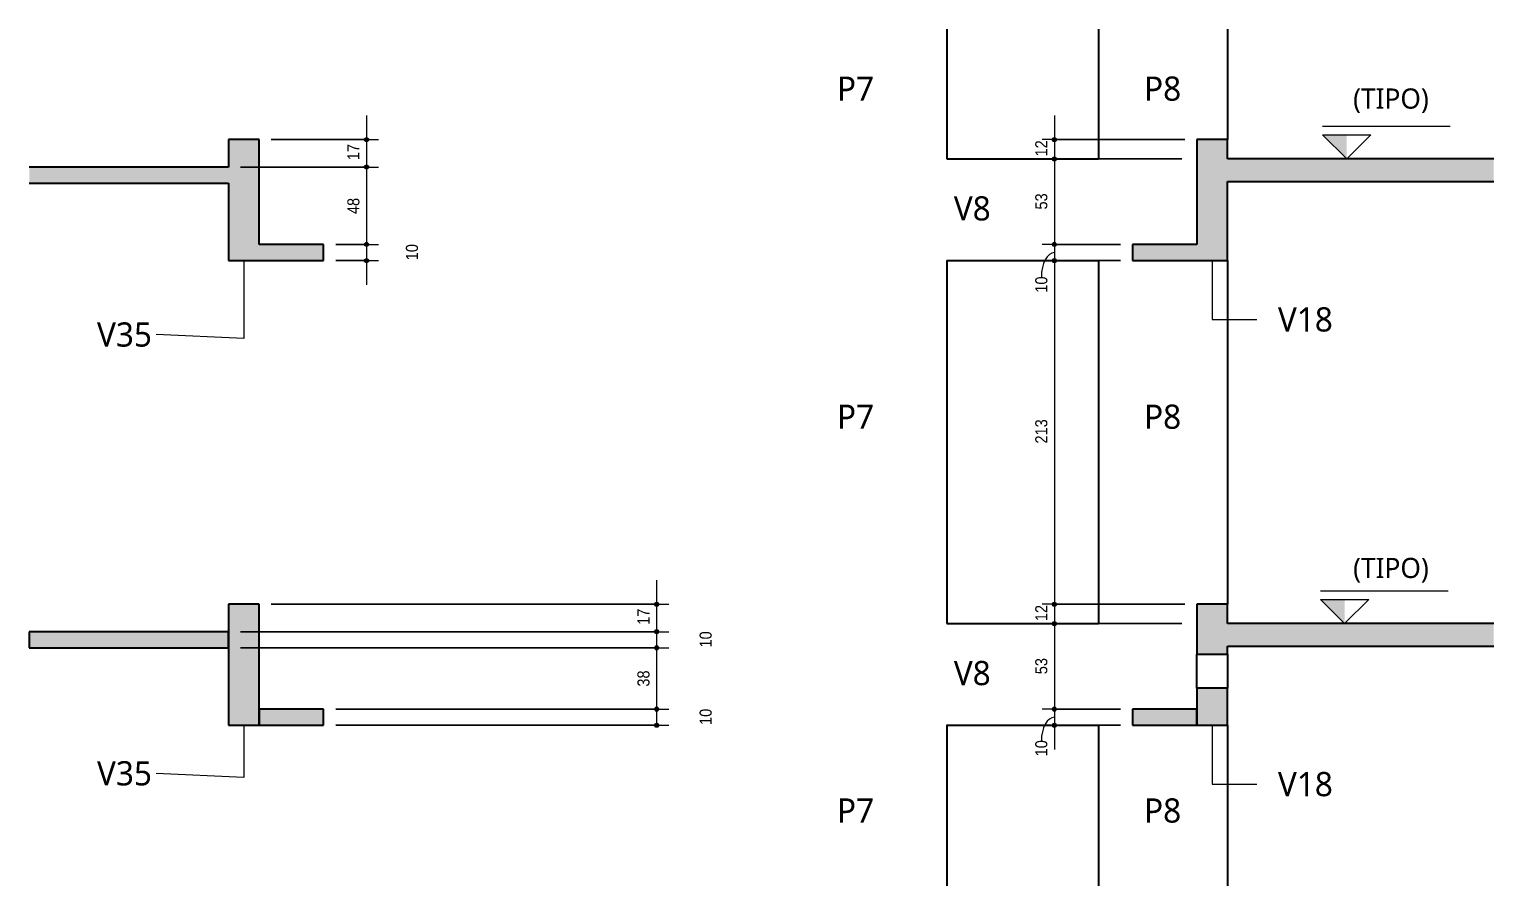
# Model space of a CAD drawing. Header units: centimetres. Extents: x -1968 to 25888, y -1244 to 84208.
# Drawn here: x 22296 to 23204, y 76695 to 77225 of the extents above; entities that cross this region are included whole.
import ezdxf

# ---------------------------------------------------------------- set-up
doc = ezdxf.new("R2010")
doc.units = ezdxf.units.CM
for name, color, linetype, lineweight in [('A-ANNO-DIMS', 7, 'Continuous', 9), ('A-ANNO-DIMS-50', 7, 'Continuous', 9), ('A-FLOR', 7, 'Continuous', 18), ('G-ANNO-DIMS', 7, 'Continuous', 9), ('G-ANNO-TEXT', 7, 'Continuous', 9), ('S-BEAM', 7, 'Continuous', 18), ('S-BEAM-IDEN', 7, 'Continuous', 9), ('S-COLS', 7, 'Continuous', 18), ('S-COLS-IDEN', 7, 'Continuous', 9)]:
    doc.layers.add(name, color=color, linetype=linetype, lineweight=lineweight)
doc.styles.add('Fira Sans', font='', dxfattribs={"width": 0.9, "height": 7.5})
doc.styles.add('Gadugi_1', font='gadugi.ttf', dxfattribs={"height": 15})
doc.styles.add('Gadugi_3', font='gadugi.ttf', dxfattribs={"height": 12.5})
doc.styles.add('Gadugi_7', font='gadugi.ttf', dxfattribs={"height": 0.05})
doc.styles.get('Fira Sans').set_extended_font_data('Fira Sans')
doc.dimstyles.new('PED_R80_1_5mm_ACIMA_As_ESQ__R00_1', dxfattribs={"dimscale": 30.48, "dimtxt": 10.229846, "dimasz": 0.328084, "dimexe": 0.246063, "dimexo": 0.246063, "dimgap": 0.049213, "dimtad": 1, "dimdec": 1, "dimrnd": 0.5, "dimdsep": 46, "dimtxsty": 'Fira Sans', "dimblk1": 'DOTSMALL', "dimblk2": 'DOTSMALL', "dimsah": 1, "dimcen": 0.09, "dimdle": 0.492126, "dimazin": 0, "dimtfac": 1, "dimtdec": 4, "dimtix": 1, "dimtmove": 2, "dimatfit": 3, "dimfxl": 1, "dimtvp": 1, "dimtolj": 1, "dimtzin": 0, "dimarcsym": 2})
doc.dimstyles.new('PED_R80_1_5mm_ACIMA_As_ESQ__R00_2', dxfattribs={"dimscale": 30.48, "dimtxt": 10.229846, "dimasz": 0.328084, "dimexe": 0.246063, "dimexo": 0.246063, "dimgap": 0.049213, "dimtad": 1, "dimdec": 1, "dimrnd": 0.5, "dimdsep": 46, "dimtxsty": 'Fira Sans', "dimblk1": 'DOTSMALL', "dimblk2": 'DOTSMALL', "dimsah": 1, "dimcen": 0.09, "dimdle": 0.492126, "dimazin": 0, "dimtfac": 1, "dimtdec": 4, "dimtix": 1, "dimtmove": 1, "dimatfit": 3, "dimfxl": 1, "dimtvp": 1, "dimtolj": 1, "dimtzin": 0, "dimarcsym": 2})
doc.dimstyles.new('PED_R80_1_5mm_ACIMA_As_ESQ__R00_3', dxfattribs={"dimscale": 30.48, "dimtxt": 10.229846, "dimasz": 0.328084, "dimexe": 0.246063, "dimexo": 0.246063, "dimgap": 0.049213, "dimtad": 1, "dimdec": 1, "dimrnd": 0.5, "dimdsep": 46, "dimtxsty": 'Fira Sans', "dimblk1": 'DOTSMALL', "dimblk2": 'DOTSMALL', "dimsah": 1, "dimcen": 0.09, "dimdle": 0.492126, "dimazin": 0, "dimtfac": 1, "dimtdec": 4, "dimtix": 1, "dimtmove": 0, "dimatfit": 3, "dimfxl": 1, "dimtvp": 1, "dimtolj": 1, "dimtzin": 0, "dimarcsym": 2})

# ---------------------------------------------------------------- blocks, each defined once
blk = doc.blocks.new('DIMBLOCK459-CT002 L -CORTE B-B')
at = {"layer": 'A-ANNO-DIMS-50', "true_color": 0x000032}
h = blk.add_hatch(color=178, dxfattribs=at)
edge = h.paths.add_edge_path(flags=0)
edge.add_arc((22684.92, 76869), 1.25, 0, 360)
h = blk.add_hatch(color=178, dxfattribs=at)
edge = h.paths.add_edge_path(flags=0)
edge.add_arc((22684.92, 76852), 1.25, 0, 360)
at = {"layer": 'A-ANNO-DIMS-50', "color": 178, "true_color": 0x000032}
for p, q in [((22684.92, 76884), (22684.92, 76852)), ((22446, 76869), (22692.42, 76869)), ((22684.92, 76869), (22446, 76869)), ((22427, 76852), (22692.42, 76852)), ((22684.92, 76852), (22427, 76852))]:
    blk.add_line(p, q, dxfattribs=at)
for centre in [(22684.92, 76869), (22684.92, 76852)]:
    blk.add_circle(centre, 1.25, dxfattribs=at)
at = {"layer": 'A-ANNO-DIMS-50', "color": 0, "insert": (22673.03, 76856.24), "char_height": 7.5, "width": 10.2298, "attachment_point": 1, "rotation": 90, "line_spacing_factor": 1.049215, "style": 'Fira Sans'}
blk.add_mtext('17', dxfattribs=at)
blk = doc.blocks.new('_DotSmall')
at = {"color": 0, "linetype": 'ByBlock', "const_width": 0.5}
blk.add_lwpolyline([(-0.0625, 0, 1), (0.0625, 0, 1)], format="xyb", close=True, dxfattribs=at)
blk = doc.blocks.new('DIMBLOCK460-CT002 L -CORTE B-B')
at = {"layer": 'A-ANNO-DIMS-50', "true_color": 0x000032}
h = blk.add_hatch(color=178, dxfattribs=at)
edge = h.paths.add_edge_path(flags=0)
edge.add_arc((22684.92, 76852), 1.25, 0, 360)
h = blk.add_hatch(color=178, dxfattribs=at)
edge = h.paths.add_edge_path(flags=0)
edge.add_arc((22684.92, 76842), 1.25, 0, 360)
at = {"layer": 'A-ANNO-DIMS-50', "color": 178, "true_color": 0x000032}
for p, q in [((22427, 76852), (22692.42, 76852)), ((22684.92, 76852), (22427, 76852)), ((22684.92, 76852), (22684.92, 76842)), ((22427, 76842), (22692.42, 76842)), ((22684.92, 76842), (22427, 76842))]:
    blk.add_line(p, q, dxfattribs=at)
for centre in [(22684.92, 76852), (22684.92, 76842)]:
    blk.add_circle(centre, 1.25, dxfattribs=at)
at = {"layer": 'A-ANNO-DIMS-50', "color": 0, "insert": (22711.58, 76842.21), "char_height": 7.5, "width": 11.4889, "attachment_point": 1, "rotation": 90, "line_spacing_factor": 1.049215, "style": 'Fira Sans'}
blk.add_mtext('10', dxfattribs=at)
blk = doc.blocks.new('DIMBLOCK461-CT002 L -CORTE B-B')
at = {"layer": 'A-ANNO-DIMS-50', "true_color": 0x000032}
h = blk.add_hatch(color=178, dxfattribs=at)
edge = h.paths.add_edge_path(flags=0)
edge.add_arc((22684.92, 76842), 1.25, 0, 360)
h = blk.add_hatch(color=178, dxfattribs=at)
edge = h.paths.add_edge_path(flags=0)
edge.add_arc((22684.92, 76804), 1.25, 0, 360)
at = {"layer": 'A-ANNO-DIMS-50', "color": 178, "true_color": 0x000032}
for p, q in [((22427, 76842), (22692.42, 76842)), ((22684.92, 76842), (22427, 76842)), ((22684.92, 76842), (22684.92, 76804)), ((22486, 76804), (22692.42, 76804)), ((22684.92, 76804), (22486, 76804))]:
    blk.add_line(p, q, dxfattribs=at)
for centre in [(22684.92, 76842), (22684.92, 76804)]:
    blk.add_circle(centre, 1.25, dxfattribs=at)
at = {"layer": 'A-ANNO-DIMS-50', "color": 0, "insert": (22673.03, 76817.95), "char_height": 7.5, "width": 12.1184, "attachment_point": 1, "rotation": 90, "line_spacing_factor": 1.049215, "style": 'Fira Sans'}
blk.add_mtext('38', dxfattribs=at)
blk = doc.blocks.new('DIMBLOCK462-CT002 L -CORTE B-B')
at = {"layer": 'A-ANNO-DIMS-50', "true_color": 0x000032}
h = blk.add_hatch(color=178, dxfattribs=at)
edge = h.paths.add_edge_path(flags=0)
edge.add_arc((22684.92, 76804), 1.25, 0, 360)
h = blk.add_hatch(color=178, dxfattribs=at)
edge = h.paths.add_edge_path(flags=0)
edge.add_arc((22684.92, 76794), 1.25, 0, 360)
at = {"layer": 'A-ANNO-DIMS-50', "color": 178, "true_color": 0x000032}
for p, q in [((22486, 76804), (22692.42, 76804)), ((22684.92, 76804), (22486, 76804)), ((22684.92, 76804), (22684.92, 76794)), ((22486, 76794), (22692.42, 76794)), ((22684.92, 76794), (22486, 76794))]:
    blk.add_line(p, q, dxfattribs=at)
for centre in [(22684.92, 76804), (22684.92, 76794)]:
    blk.add_circle(centre, 1.25, dxfattribs=at)
at = {"layer": 'A-ANNO-DIMS-50', "color": 0, "insert": (22711.58, 76794.21), "char_height": 7.5, "width": 11.4889, "attachment_point": 1, "rotation": 90, "line_spacing_factor": 1.049215, "style": 'Fira Sans'}
blk.add_mtext('10', dxfattribs=at)
blk = doc.blocks.new('DIMBLOCK476-CT002 L -CORTE B-B')
at = {"layer": 'A-ANNO-DIMS-50', "true_color": 0x000032}
h = blk.add_hatch(color=178, dxfattribs=at)
edge = h.paths.add_edge_path(flags=0)
edge.add_arc((22505.08, 77157), 1.25, 0, 360)
h = blk.add_hatch(color=178, dxfattribs=at)
edge = h.paths.add_edge_path(flags=0)
edge.add_arc((22505.08, 77140), 1.25, 0, 360)
at = {"layer": 'A-ANNO-DIMS-50', "color": 178, "true_color": 0x000032}
for p, q in [((22505.08, 77172), (22505.08, 77140)), ((22446, 77157), (22512.58, 77157)), ((22505.08, 77157), (22446, 77157)), ((22427, 77140), (22512.58, 77140)), ((22505.08, 77140), (22427, 77140))]:
    blk.add_line(p, q, dxfattribs=at)
for centre in [(22505.08, 77157), (22505.08, 77140)]:
    blk.add_circle(centre, 1.25, dxfattribs=at)
at = {"layer": 'A-ANNO-DIMS-50', "color": 0, "insert": (22493.19, 77144.24), "char_height": 7.5, "width": 10.2298, "attachment_point": 1, "rotation": 90, "line_spacing_factor": 1.049215, "style": 'Fira Sans'}
blk.add_mtext('17', dxfattribs=at)
blk = doc.blocks.new('DIMBLOCK477-CT002 L -CORTE B-B')
at = {"layer": 'A-ANNO-DIMS-50', "true_color": 0x000032}
h = blk.add_hatch(color=178, dxfattribs=at)
edge = h.paths.add_edge_path(flags=0)
edge.add_arc((22505.08, 77140), 1.25, 0, 360)
h = blk.add_hatch(color=178, dxfattribs=at)
edge = h.paths.add_edge_path(flags=0)
edge.add_arc((22505.08, 77092), 1.25, 0, 360)
at = {"layer": 'A-ANNO-DIMS-50', "color": 178, "true_color": 0x000032}
for p, q in [((22427, 77140), (22512.58, 77140)), ((22505.08, 77140), (22427, 77140)), ((22505.08, 77140), (22505.08, 77092)), ((22486, 77092), (22512.58, 77092)), ((22505.08, 77092), (22486, 77092))]:
    blk.add_line(p, q, dxfattribs=at)
for centre in [(22505.08, 77140), (22505.08, 77092)]:
    blk.add_circle(centre, 1.25, dxfattribs=at)
at = {"layer": 'A-ANNO-DIMS-50', "color": 0, "insert": (22493.19, 77110.82), "char_height": 7.5, "width": 12.4332, "attachment_point": 1, "rotation": 90, "line_spacing_factor": 1.049215, "style": 'Fira Sans'}
blk.add_mtext('48', dxfattribs=at)
blk = doc.blocks.new('DIMBLOCK478-CT002 L -CORTE B-B')
at = {"layer": 'A-ANNO-DIMS-50', "true_color": 0x000032}
h = blk.add_hatch(color=178, dxfattribs=at)
edge = h.paths.add_edge_path(flags=0)
edge.add_arc((22505.08, 77092), 1.25, 0, 360)
h = blk.add_hatch(color=178, dxfattribs=at)
edge = h.paths.add_edge_path(flags=0)
edge.add_arc((22505.08, 77082), 1.25, 0, 360)
at = {"layer": 'A-ANNO-DIMS-50', "color": 178, "true_color": 0x000032}
for p, q in [((22486, 77092), (22512.58, 77092)), ((22505.08, 77092), (22486, 77092)), ((22505.08, 77092), (22505.08, 77067)), ((22486, 77082), (22512.58, 77082)), ((22505.08, 77082), (22486, 77082))]:
    blk.add_line(p, q, dxfattribs=at)
for centre in [(22505.08, 77092), (22505.08, 77082)]:
    blk.add_circle(centre, 1.25, dxfattribs=at)
at = {"layer": 'A-ANNO-DIMS-50', "color": 0, "insert": (22529.49, 77082.21), "char_height": 7.5, "width": 11.4889, "attachment_point": 1, "rotation": 90, "line_spacing_factor": 1.049215, "style": 'Fira Sans'}
blk.add_mtext('10', dxfattribs=at)
blk = doc.blocks.new('Elevações de ponto - SIMBOLO DE NÍVEL-CORTE-2219088-CT104 - CORTE C-C')
at = {"layer": 'G-ANNO-DIMS'}
blk.add_hatch(color=256, dxfattribs=at).paths.add_polyline_path([(-1048, 76872), (-1048, 76857), (-1063, 76872)], flags=0)
for p, q in [((-983.81, 76877.09), (-1063, 76877.09)), ((-1048, 76857), (-1063, 76872)), ((-1063, 76872), (-1033, 76872)), ((-1033, 76872), (-1048, 76857))]:
    blk.add_line(p, q, dxfattribs=at)
blk = doc.blocks.new('DIMBLOCK479-CT104 - CORTE C-C')
at = {"layer": 'A-ANNO-DIMS-50', "true_color": 0x000032}
h = blk.add_hatch(color=178, dxfattribs=at)
edge = h.paths.add_edge_path(flags=0)
edge.add_arc((22931.56, 77157), 1.25, 0, 360)
h = blk.add_hatch(color=178, dxfattribs=at)
edge = h.paths.add_edge_path(flags=0)
edge.add_arc((22931.56, 77145), 1.25, 0, 360)
at = {"layer": 'A-ANNO-DIMS-50', "color": 178, "true_color": 0x000032}
for p, q in [((22931.56, 77172), (22931.56, 77145)), ((23012.47, 77157), (22924.06, 77157)), ((22931.56, 77157), (23012.47, 77157)), ((23010.47, 77145), (22924.06, 77145)), ((22931.56, 77145), (23010.47, 77145))]:
    blk.add_line(p, q, dxfattribs=at)
for centre in [(22931.56, 77157), (22931.56, 77145)]:
    blk.add_circle(centre, 1.25, dxfattribs=at)
at = {"layer": 'A-ANNO-DIMS-50', "color": 0, "insert": (22919.68, 77146.54), "char_height": 7.5, "width": 10.702, "attachment_point": 1, "rotation": 90, "line_spacing_factor": 1.049215, "style": 'Fira Sans'}
blk.add_mtext('12', dxfattribs=at)
blk = doc.blocks.new('DIMBLOCK480-CT104 - CORTE C-C')
at = {"layer": 'A-ANNO-DIMS-50', "true_color": 0x000032}
h = blk.add_hatch(color=178, dxfattribs=at)
edge = h.paths.add_edge_path(flags=0)
edge.add_arc((22931.56, 77145), 1.25, 0, 360)
h = blk.add_hatch(color=178, dxfattribs=at)
edge = h.paths.add_edge_path(flags=0)
edge.add_arc((22931.56, 77092), 1.25, 0, 360)
at = {"layer": 'A-ANNO-DIMS-50', "color": 178, "true_color": 0x000032}
for p, q in [((23010.47, 77145), (22924.06, 77145)), ((22931.56, 77145), (22931.56, 77092)), ((22931.56, 77145), (23010.47, 77145)), ((22972.46, 77092), (22924.06, 77092)), ((22931.56, 77092), (22972.46, 77092))]:
    blk.add_line(p, q, dxfattribs=at)
for centre in [(22931.56, 77145), (22931.56, 77092)]:
    blk.add_circle(centre, 1.25, dxfattribs=at)
at = {"layer": 'A-ANNO-DIMS-50', "color": 0, "insert": (22919.68, 77113.65), "char_height": 7.5, "width": 11.6463, "attachment_point": 1, "rotation": 90, "line_spacing_factor": 1.049215, "style": 'Fira Sans'}
blk.add_mtext('53', dxfattribs=at)
blk = doc.blocks.new('DIMBLOCK481-CT104 - CORTE C-C')
at = {"layer": 'A-ANNO-DIMS-50', "true_color": 0x000032}
h = blk.add_hatch(color=178, dxfattribs=at)
edge = h.paths.add_edge_path(flags=0)
edge.add_arc((22931.56, 77092), 1.25, 0, 360)
h = blk.add_hatch(color=178, dxfattribs=at)
edge = h.paths.add_edge_path(flags=0)
edge.add_arc((22931.56, 77082), 1.25, 0, 360)
at = {"layer": 'A-ANNO-DIMS-50', "color": 178, "true_color": 0x000032}
for p, q in [((22972.46, 77092), (22924.06, 77092)), ((22931.56, 77092), (22931.56, 77082)), ((22931.56, 77092), (22972.46, 77092)), ((22972.46, 77082), (22924.06, 77082)), ((22931.56, 77082), (22972.46, 77082))]:
    blk.add_line(p, q, dxfattribs=at)
for centre in [(22931.56, 77092), (22931.56, 77082)]:
    blk.add_circle(centre, 1.25, dxfattribs=at)
blk.add_ellipse((22931.56, 77071.7), major_axis=(0, 15.3), ratio=0.526743, start_param=0, end_param=1.570796, dxfattribs=at)
at = {"layer": 'A-ANNO-DIMS-50', "color": 0, "insert": (22919.68, 77062.13), "char_height": 7.5, "width": 11.4889, "attachment_point": 1, "rotation": 90, "line_spacing_factor": 1.049215, "style": 'Fira Sans'}
blk.add_mtext('10', dxfattribs=at)
blk = doc.blocks.new('DIMBLOCK482-CT104 - CORTE C-C')
at = {"layer": 'A-ANNO-DIMS-50', "true_color": 0x000032}
h = blk.add_hatch(color=178, dxfattribs=at)
edge = h.paths.add_edge_path(flags=0)
edge.add_arc((22931.56, 77082), 1.25, 0, 360)
h = blk.add_hatch(color=178, dxfattribs=at)
edge = h.paths.add_edge_path(flags=0)
edge.add_arc((22931.56, 76869), 1.25, 0, 360)
at = {"layer": 'A-ANNO-DIMS-50', "color": 178, "true_color": 0x000032}
for p, q in [((22972.46, 77082), (22924.06, 77082)), ((22931.56, 77082), (22931.56, 76869)), ((22931.56, 77082), (22972.46, 77082)), ((23012.47, 76869), (22924.06, 76869)), ((22931.56, 76869), (23012.47, 76869))]:
    blk.add_line(p, q, dxfattribs=at)
for centre in [(22931.56, 77082), (22931.56, 76869)]:
    blk.add_circle(centre, 1.25, dxfattribs=at)
at = {"layer": 'A-ANNO-DIMS-50', "color": 0, "insert": (22919.68, 76968.61), "char_height": 7.5, "width": 16.5251, "attachment_point": 1, "rotation": 90, "line_spacing_factor": 1.049215, "style": 'Fira Sans'}
blk.add_mtext('213', dxfattribs=at)
blk = doc.blocks.new('DIMBLOCK483-CT104 - CORTE C-C')
at = {"layer": 'A-ANNO-DIMS-50', "true_color": 0x000032}
h = blk.add_hatch(color=178, dxfattribs=at)
edge = h.paths.add_edge_path(flags=0)
edge.add_arc((22931.56, 76869), 1.25, 0, 360)
h = blk.add_hatch(color=178, dxfattribs=at)
edge = h.paths.add_edge_path(flags=0)
edge.add_arc((22931.56, 76857), 1.25, 0, 360)
at = {"layer": 'A-ANNO-DIMS-50', "color": 178, "true_color": 0x000032}
for p, q in [((23012.47, 76869), (22924.06, 76869)), ((22931.56, 76869), (22931.56, 76857)), ((22931.56, 76869), (23012.47, 76869)), ((23010.47, 76857), (22924.06, 76857)), ((22931.56, 76857), (23010.47, 76857))]:
    blk.add_line(p, q, dxfattribs=at)
for centre in [(22931.56, 76869), (22931.56, 76857)]:
    blk.add_circle(centre, 1.25, dxfattribs=at)
at = {"layer": 'A-ANNO-DIMS-50', "color": 0, "insert": (22919.68, 76858.54), "char_height": 7.5, "width": 10.702, "attachment_point": 1, "rotation": 90, "line_spacing_factor": 1.049215, "style": 'Fira Sans'}
blk.add_mtext('12', dxfattribs=at)
blk = doc.blocks.new('DIMBLOCK484-CT104 - CORTE C-C')
at = {"layer": 'A-ANNO-DIMS-50', "true_color": 0x000032}
h = blk.add_hatch(color=178, dxfattribs=at)
edge = h.paths.add_edge_path(flags=0)
edge.add_arc((22931.56, 76857), 1.25, 0, 360)
h = blk.add_hatch(color=178, dxfattribs=at)
edge = h.paths.add_edge_path(flags=0)
edge.add_arc((22931.56, 76804), 1.25, 0, 360)
at = {"layer": 'A-ANNO-DIMS-50', "color": 178, "true_color": 0x000032}
for p, q in [((23010.47, 76857), (22924.06, 76857)), ((22931.56, 76857), (22931.56, 76804)), ((22931.56, 76857), (23010.47, 76857)), ((22972.46, 76804), (22924.06, 76804)), ((22931.56, 76804), (22972.46, 76804))]:
    blk.add_line(p, q, dxfattribs=at)
for centre in [(22931.56, 76857), (22931.56, 76804)]:
    blk.add_circle(centre, 1.25, dxfattribs=at)
at = {"layer": 'A-ANNO-DIMS-50', "color": 0, "insert": (22919.68, 76825.65), "char_height": 7.5, "width": 11.6463, "attachment_point": 1, "rotation": 90, "line_spacing_factor": 1.049215, "style": 'Fira Sans'}
blk.add_mtext('53', dxfattribs=at)
blk = doc.blocks.new('DIMBLOCK485-CT104 - CORTE C-C')
at = {"layer": 'A-ANNO-DIMS-50', "true_color": 0x000032}
h = blk.add_hatch(color=178, dxfattribs=at)
edge = h.paths.add_edge_path(flags=0)
edge.add_arc((22931.56, 76804), 1.25, 0, 360)
h = blk.add_hatch(color=178, dxfattribs=at)
edge = h.paths.add_edge_path(flags=0)
edge.add_arc((22931.56, 76794), 1.25, 0, 360)
at = {"layer": 'A-ANNO-DIMS-50', "color": 178, "true_color": 0x000032}
for p, q in [((22972.46, 76804), (22924.06, 76804)), ((22931.56, 76804), (22931.56, 76779)), ((22931.56, 76804), (22972.46, 76804)), ((22972.46, 76794), (22924.06, 76794)), ((22931.56, 76794), (22972.46, 76794))]:
    blk.add_line(p, q, dxfattribs=at)
for centre in [(22931.56, 76804), (22931.56, 76794)]:
    blk.add_circle(centre, 1.25, dxfattribs=at)
blk.add_ellipse((22931.56, 76784.3), major_axis=(0, 14.7), ratio=0.548114, start_param=0, end_param=1.570796, dxfattribs=at)
at = {"layer": 'A-ANNO-DIMS-50', "color": 0, "insert": (22919.68, 76774.73), "char_height": 7.5, "width": 11.4889, "attachment_point": 1, "rotation": 90, "line_spacing_factor": 1.049215, "style": 'Fira Sans'}
blk.add_mtext('10', dxfattribs=at)

msp = doc.modelspace()

# ---------------------------------------------------------------- hatches: boundary and pattern name
at = {"layer": 'A-FLOR', "true_color": 0xa6a6a6}
for points in [[(22296, 77130), (22419.5, 77130), (22419.5, 77140), (22296, 77140), (22296, 77131)], [(23203.93, 77131), (23203.93, 77145), (23038.97, 77145), (23038.97, 77131)], [(22478.5, 77082), (22478.5, 77092), (22438.5, 77092), (22438.5, 77082)], [(23019.97, 77082), (23019.97, 77092), (22979.96, 77092), (22979.96, 77082)], [(23203.93, 76843), (23203.93, 76857), (23038.97, 76857), (23038.97, 76843)], [(22296, 76842), (22419.5, 76842), (22419.5, 76852), (22296, 76852), (22296, 76843)], [(22478.5, 76794), (22478.5, 76804), (22438.5, 76804), (22438.5, 76794)], [(23019.97, 76794), (23019.97, 76804), (22979.96, 76804), (22979.96, 76794), (23005.35, 76794)]]:
    msp.add_hatch(color=253, dxfattribs=at).paths.add_polyline_path(points, flags=0)
at = {"layer": 'S-BEAM', "true_color": 0xa6a6a6}
for points in [[(22419.5, 77082), (22438.5, 77082), (22438.5, 77157), (22419.5, 77157), (22419.5, 77092)], [(23019.97, 77082), (23038.97, 77082), (23038.97, 77157), (23019.97, 77157), (23019.97, 77092)], [(22438.5, 76794), (22438.5, 76869), (22419.5, 76869), (22419.5, 76794)]]:
    msp.add_hatch(color=253, dxfattribs=at).paths.add_polyline_path(points, flags=0)
h = msp.add_hatch(color=253, dxfattribs=at)
h.paths.add_polyline_path([(23038.97, 76794), (23038.97, 76817), (23019.97, 76817), (23019.97, 76794)], flags=0)
h.paths.add_polyline_path([(23038.97, 76838), (23038.97, 76869), (23019.97, 76869), (23019.97, 76838)], flags=0)

# ---------------------------------------------------------------- linework, layer by layer
at = {"layer": 'A-FLOR', "lineweight": 25}
for p, q in [((22419.5, 77140), (22296, 77140)), ((23203.93, 77145), (23038.97, 77145)), ((22296, 77130), (22419.5, 77130)), ((23038.97, 77131), (23203.93, 77131)), ((22478.5, 77092), (22438.5, 77092)), ((22478.5, 77082), (22478.5, 77092)), ((23019.97, 77092), (22979.96, 77092)), ((22979.96, 77092), (22979.96, 77082)), ((22438.5, 77082), (22478.5, 77082)), ((22979.96, 77082), (23019.97, 77082)), ((23203.93, 76857), (23038.97, 76857)), ((22419.5, 76852), (22296, 76852)), ((22296, 76852), (22296, 76842)), ((22419.5, 76842), (22419.5, 76852)), ((22296, 76842), (22419.5, 76842)), ((23038.97, 76843), (23203.93, 76843)), ((22478.5, 76804), (22438.5, 76804)), ((22438.5, 76804), (22438.5, 76794)), ((22478.5, 76794), (22478.5, 76804)), ((23019.97, 76804), (22979.96, 76804)), ((22979.96, 76804), (22979.96, 76794)), ((23019.97, 76794), (23019.97, 76804)), ((22438.5, 76794), (22478.5, 76794)), ((22979.96, 76794), (23019.97, 76794))]:
    msp.add_line(p, q, dxfattribs=at)
at = {"layer": 'S-BEAM', "lineweight": 25}
for p, q in [((22438.5, 77157), (22419.5, 77157)), ((22419.5, 77157), (22419.5, 77140)), ((22438.5, 77092), (22438.5, 77157)), ((23038.97, 77157), (23019.97, 77157)), ((23019.97, 77157), (23019.97, 77092)), ((23038.97, 77145), (23038.97, 77157)), ((22864.97, 77145), (22958.97, 77145)), ((22419.5, 77130), (22419.5, 77082)), ((23038.97, 77082), (23038.97, 77131)), ((22419.5, 77082), (22438.5, 77082)), ((22864.97, 77082), (22958.97, 77082)), ((23019.97, 77082), (23038.97, 77082)), ((22438.5, 76869), (22419.5, 76869)), ((22419.5, 76869), (22419.5, 76852)), ((22438.5, 76804), (22438.5, 76869)), ((23038.97, 76869), (23019.97, 76869)), ((23019.97, 76869), (23019.97, 76838)), ((23038.97, 76857), (23038.97, 76869)), ((22864.97, 76857), (22958.97, 76857)), ((22419.5, 76852), (22419.5, 76842)), ((22419.5, 76842), (22419.5, 76794)), ((23019.97, 76838), (23038.97, 76838)), ((23019.97, 76817), (23019.97, 76838)), ((23038.97, 76838), (23038.97, 76843)), ((23038.97, 76838), (23038.97, 76817)), ((23038.97, 76817), (23019.97, 76817)), ((23019.97, 76817), (23019.97, 76804)), ((23038.97, 76794), (23038.97, 76817)), ((22438.5, 76794), (22438.5, 76804)), ((23019.97, 76804), (23019.97, 76794)), ((22419.5, 76794), (22438.5, 76794)), ((22864.97, 76794), (22958.97, 76794)), ((23019.97, 76794), (23038.97, 76794))]:
    msp.add_line(p, q, dxfattribs=at)
at = {"layer": 'S-BEAM-IDEN'}
for p, q in [((22429, 77082), (22429, 77033.67)), ((23029.47, 77082), (23029.47, 77045.49)), ((23029.47, 77045.49), (23057.13, 77045.49)), ((22429, 77033.67), (22374.66, 77036.15)), ((22429, 76794), (22429, 76761.71)), ((23029.47, 76794), (23029.47, 76757.49)), ((22429, 76761.71), (22374.66, 76764.2)), ((23029.47, 76757.49), (23057.13, 76757.49))]:
    msp.add_line(p, q, dxfattribs=at)
at = {"layer": 'S-COLS', "lineweight": 25}
for p, q in [((22864.97, 77225.36), (22864.97, 77145)), ((22958.97, 77225.36), (22958.97, 77145)), ((23038.97, 77225.36), (23038.97, 77157)), ((22864.97, 77082), (22864.97, 76857)), ((22958.97, 77082), (22958.97, 76857)), ((23038.97, 77082), (23038.97, 76869)), ((22864.97, 76794.33), (22864.97, 76694.58)), ((22958.97, 76793.94), (22958.97, 76694.58)), ((23038.97, 76794), (23038.97, 76694.58))]:
    msp.add_line(p, q, dxfattribs=at)

# ---------------------------------------------------------------- block references
at = {"layer": 'G-ANNO-DIMS'}
for p in [(24160.79, 288), (24159.47, 0)]:
    msp.add_blockref('Elevações de ponto - SIMBOLO DE NÍVEL-CORTE-2219088-CT104 - CORTE C-C', p, dxfattribs=at)

# ---------------------------------------------------------------- texts
at = {"layer": 'G-ANNO-DIMS', "char_height": 0.05, "width": 0.2452, "attachment_point": 1, "line_spacing_factor": 1.02016, "style": 'Gadugi_7'}
for s, insert in [('771.45', (23150.19, 77165.07)), ('768.57', (23148.86, 76877.07))]:
    msp.add_mtext(s, dxfattribs=dict(at, insert=insert))
at = {"layer": 'G-ANNO-TEXT', "char_height": 12.5, "width": 57.7215, "attachment_point": 1, "style": 'Gadugi_3'}
for insert in [(23116.77, 77188.69), (23116.77, 76897.76)]:
    msp.add_mtext('(TIPO)', dxfattribs=dict(at, insert=insert))
at = {"layer": 'S-BEAM-IDEN', "char_height": 15, "attachment_point": 1, "style": 'Gadugi_1'}
for s, insert, width in [('V8', (22869.19, 77121.86), 30.0633), ('V18', (23070.13, 77053.04), 44.0928), ('V35', (22337.96, 77043.7), 44.0928), ('V8', (22869.19, 76833.86), 30.0633), ('V35', (22337.96, 76771.75), 44.0928), ('V18', (23070.13, 76765.04), 44.0928)]:
    msp.add_mtext(s, dxfattribs=dict(at, insert=insert, width=width))
at = {"layer": 'S-COLS-IDEN', "char_height": 15, "width": 28.4599, "attachment_point": 1, "style": 'Gadugi_1'}
for s, insert in [('P7', (22796.77, 77196.1)), ('P8', (22987.17, 77196.1)), ('P7', (22796.77, 76992.76)), ('P8', (22987.17, 76992.76)), ('P7', (22796.77, 76748.69)), ('P8', (22987.17, 76748.69))]:
    msp.add_mtext(s, dxfattribs=dict(at, insert=insert))

# ---------------------------------------------------------------- dimensions: what is measured, and where the dimension line sits
at = {"layer": 'A-ANNO-DIMS', "color": 178, "true_color": 0x000032}
for base, p1, p2, override, picture, middle in [((22505.08, 77140), (22438.5, 77157), (22419.5, 77140), {"dimpost": '<>', "dimfxl": 25.495098}, 'DIMBLOCK476-CT002 L -CORTE B-B', (22499.77, 77148.5)), ((22931.56, 77145), (23019.97, 77157), (23017.97, 77145), {"dimpost": '<>', "dimfxl": 12.165455}, 'DIMBLOCK479-CT104 - CORTE C-C', (22926.31, 77151)), ((22505.08, 77092), (22419.5, 77140), (22478.5, 77092), {"dimpost": '<>', "dimfxl": 76.059187}, 'DIMBLOCK477-CT002 L -CORTE B-B', (22499.76, 77116)), ((22931.56, 77092), (23017.97, 77145), (22979.96, 77092), {"dimpost": '<>', "dimfxl": 65.215623}, 'DIMBLOCK480-CT104 - CORTE C-C', (22926.25, 77118.5)), ((22931.56, 76869), (22979.96, 77082), (23019.97, 76869), {"dimpost": '<>', "dimfxl": 216.723435}, 'DIMBLOCK482-CT104 - CORTE C-C', (22926.25, 76975.5)), ((22684.92, 76852), (22438.5, 76869), (22419.5, 76852), {"dimpost": '<>', "dimfxl": 25.495098}, 'DIMBLOCK459-CT002 L -CORTE B-B', (22679.61, 76860.5)), ((22931.56, 76857), (23019.97, 76869), (23017.97, 76857), {"dimpost": '<>', "dimfxl": 12.165455}, 'DIMBLOCK483-CT104 - CORTE C-C', (22926.31, 76863)), ((22931.56, 76804), (23017.97, 76857), (22979.96, 76804), {"dimpost": '<>', "dimfxl": 65.215623}, 'DIMBLOCK484-CT104 - CORTE C-C', (22926.25, 76830.5)), ((22684.92, 76804), (22419.5, 76842), (22478.5, 76804), {"dimpost": '<>', "dimfxl": 70.178344}, 'DIMBLOCK461-CT002 L -CORTE B-B', (22679.6, 76823))]:
    dim = msp.add_linear_dim(base=base, p1=p1, p2=p2, angle=90, dimstyle='PED_R80_1_5mm_ACIMA_As_ESQ__R00_3', override=override, dxfattribs=at)
    dim.commit()
    dim.dimension.update_dxf_attribs({"geometry": picture, "text_midpoint": middle})
for base, p1, p2, dimstyle, picture, middle in [((22505.08, 77082), (22478.5, 77092), (22478.5, 77082), 'PED_R80_1_5mm_ACIMA_As_ESQ__R00_1', 'DIMBLOCK478-CT002 L -CORTE B-B', (22534.49, 77087.96)), ((22931.56, 77082), (22979.96, 77092), (22979.96, 77082), 'PED_R80_1_5mm_ACIMA_As_ESQ__R00_2', 'DIMBLOCK481-CT104 - CORTE C-C', (22924.68, 77067.87)), ((22684.92, 76842), (22419.5, 76852), (22419.5, 76842), 'PED_R80_1_5mm_ACIMA_As_ESQ__R00_1', 'DIMBLOCK460-CT002 L -CORTE B-B', (22716.58, 76847.96)), ((22684.92, 76794), (22478.5, 76804), (22478.5, 76794), 'PED_R80_1_5mm_ACIMA_As_ESQ__R00_1', 'DIMBLOCK462-CT002 L -CORTE B-B', (22716.58, 76799.96)), ((22931.56, 76794), (22979.96, 76804), (22979.96, 76794), 'PED_R80_1_5mm_ACIMA_As_ESQ__R00_2', 'DIMBLOCK485-CT104 - CORTE C-C', (22924.68, 76780.47))]:
    dim = msp.add_linear_dim(base=base, p1=p1, p2=p2, angle=90, dimstyle=dimstyle, override={"dimpost": '<>', "dimfxl": 10}, dxfattribs=at)
    dim.commit()
    dim.dimension.update_dxf_attribs({"geometry": picture, "text_midpoint": middle, "dimtype": 160, "text_rotation": 90})

doc.saveas('drawing.dxf')
